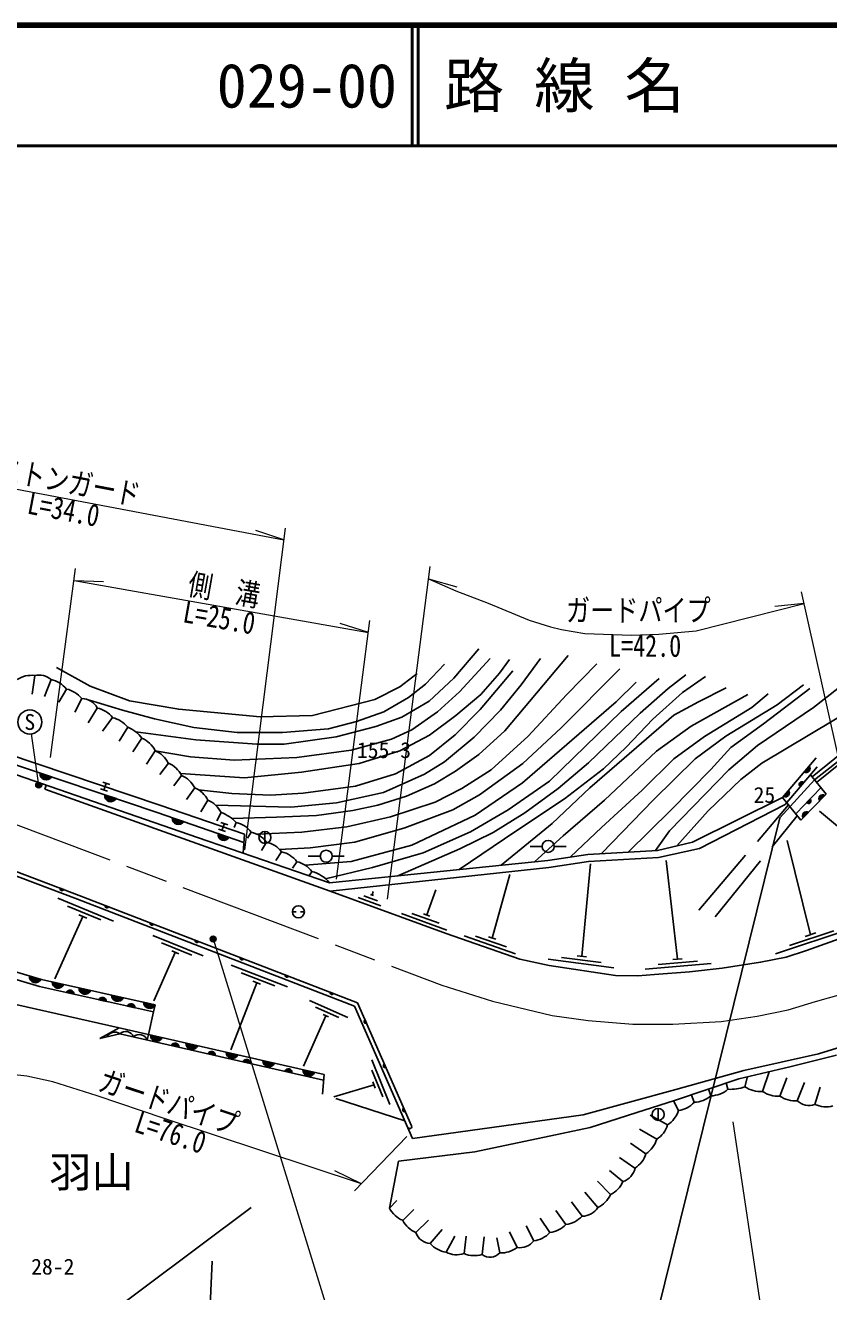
# Model space of a CAD drawing. Units: millimetres at full size, sheet at 1:1000; details may follow other scales. Extents: x 40000 to 680000, y 20000 to 380000.
# Drawn here: x 145641 to 212310, y 274847 to 380000 of the extents above; entities that cross this region are included whole.
import ezdxf
from ezdxf.enums import TextEntityAlignment as Align

# ---------------------------------------------------------------- set-up
doc = ezdxf.new("R2010")
doc.units = ezdxf.units.MM
doc.header["$LTSCALE"] = 1000
doc.linetypes.add('CHAIN', pattern=[18.5, 12, -1.5, 3.5, -1.5])
doc.linetypes.add('DASHED', pattern=[7.5, 6, -1.5])
for name, color, linetype, lineweight in [('M-BGD', 7, 'Continuous', 25), ('M-BMK', 2, 'CHAIN', 13), ('M-BMK-OTRS', 5, 'Continuous', 25), ('M-BMK-ROW', 30, 'Continuous', 25), ('M-STR-HTXT', 7, 'Continuous', 13), ('M-STR-STRC', 7, 'Continuous', 25), ('M-TTL', 2, 'Continuous', 140), ('M-TTL-LINE', 7, 'Continuous', 50)]:
    doc.layers.add(name, color=color, linetype=linetype, lineweight=lineweight)
doc.layers.add('M-BMK-HTXT', color=7, linetype='Continuous')
doc.layers.add('M-TTL-TXT', color=7, linetype='Continuous')
doc.styles.add('ＭＳ ゴシック', font='')
doc.styles.get('ＭＳ ゴシック').set_extended_font_data('MS Gothic')

msp = doc.modelspace()

# ---------------------------------------------------------------- hatches: boundary and pattern name
at = {"layer": 'M-BGD'}
for points in [[(147804, 317595, -0.82183), (146865, 317912)], [(210295, 318006), (210699, 318484, -0.84072)], [(209966, 316804, -0.4608), (209917, 317109, -0.4608), (210226, 317110)], [(153172, 315785, -0.82183), (152233, 316102)], [(208585, 315985), (208989, 316463, -0.84072)], [(210758, 315755, -0.4608), (210788, 315448, -0.4608), (210479, 315466)], [(211562, 315603), (211997, 316053, 0.84072)], [(210632, 314641), (210197, 314191, -0.84072)], [(158776, 313880, -0.82183), (157839, 314202)], [(162569, 312573, -0.82183), (161632, 312896)], [(148542, 308346), (148823, 308239, -0.41421), (148629, 308152, -0.41421)], [(152278, 306916), (152558, 306808, -0.41421), (152364, 306722, -0.41421)], [(156010, 305476), (156290, 305368, -0.41421), (156096, 305282, -0.41421)], [(159742, 304036), (160022, 303929, -0.41421), (159828, 303843, -0.41421)], [(163474, 302597), (163753, 302489, -0.41421), (163560, 302403, -0.41421)], [(146928, 300773, -0.82183), (145978, 301055)], [(167206, 301157), (167485, 301049, -0.41421), (167292, 300963, -0.41421)], [(148831, 300348, -0.82183), (147864, 300562)], [(149674, 299547), (149063, 299682, -0.84072)], [(151062, 299855, -0.82183), (150095, 300069)], [(170938, 299718), (171217, 299610, -0.41421), (171023, 299524, -0.41421)], [(152358, 298954), (151747, 299089, -0.84072)], [(153763, 299257, -0.82183), (152796, 299471)], [(154120, 298564), (154731, 298429, 0.84072)], [(156425, 298668, -0.82183), (155458, 298882)], [(173837, 297407), (173957, 297132, -1)], [(156984, 295935, -0.82183), (156018, 296155)], [(158380, 295155), (157770, 295294, -0.84072)], [(159939, 295261, -0.82183), (158973, 295482)], [(161415, 294463), (160805, 294603, -0.84072)], [(163265, 294504, -0.82183), (162299, 294724)], [(164312, 293803), (163702, 293942, -0.84072)], [(166318, 293808, -0.82183), (165352, 294028)], [(175443, 293743), (175563, 293469, -1)], [(167782, 293013), (167171, 293152, -0.84072)], [(169646, 293050, -0.82183), (168680, 293270)], [(177049, 290080), (177170, 289805, -1)]]:
    msp.add_hatch(color=256, dxfattribs=at).paths.add_polyline_path(points)
at = {"layer": 'M-STR-HTXT'}
for points in [[(146901, 317101, -0.41421), (146946, 316750, -0.41421), (146596, 316704, -1)], [(161376, 304330, -0.41421), (161422, 303979, -0.41421), (161071, 303933, -1)]]:
    msp.add_hatch(color=256, dxfattribs=at).paths.add_polyline_path(points)

# ---------------------------------------------------------------- linework, layer by layer
at = {"layer": 'M-BGD'}
for p, q in [((222745, 327113), (210927, 317607)), ((146426, 326011), (146197, 324465)), ((223121, 326646), (211303, 317139)), ((147777, 325678), (147237, 324275)), ((149050, 324885), (148407, 323790)), ((150323, 324093), (149737, 322970)), ((151612, 323308), (150850, 322077)), ((152886, 322515), (152049, 321397)), ((154144, 321714), (153424, 320569)), ((155320, 320796), (154574, 319683)), ((156414, 319769), (155684, 318654)), ((157508, 318743), (156793, 317792)), ((211286, 319178), (208492, 315875)), ((147804, 317595), (146865, 317912)), ((158602, 317716), (157978, 316846)), ((211348, 318437), (208703, 315311)), ((210699, 318484), (210295, 318006)), ((210790, 317777), (212095, 316154)), ((147253, 316571), (147368, 316905)), ((170930, 308101), (147253, 316571)), ((151879, 316591), (152448, 316399)), ((152071, 317159), (152639, 316967)), ((152355, 317063), (152163, 316495)), ((159696, 316690), (159022, 315719)), ((211663, 316691), (209574, 314530)), ((209966, 316804), (210226, 317110)), ((153172, 315785), (152233, 316102)), ((160790, 315664), (160213, 314692)), ((208492, 315875), (210006, 313993)), ((208989, 316463), (208585, 315985)), ((212095, 316154), (210006, 313993)), ((210758, 315755), (210479, 315466)), ((211562, 315603), (211997, 316053)), ((161883, 314637), (161520, 313943)), ((210197, 314191), (210632, 314641)), ((217699, 309633), (211537, 314741)), ((158776, 313880), (157839, 314202)), ((161873, 313817), (162440, 313622)), ((162156, 313720), (161961, 313152)), ((163133, 313811), (162984, 313378)), ((162569, 312573), (161632, 312896)), ((161677, 313250), (162245, 313055)), ((163820, 312829), (163726, 311258)), ((164393, 312996), (164077, 312496)), ((165526, 313066), (165526, 312066)), ((210803, 304488), (208867, 312313)), ((165652, 312181), (165228, 311476)), ((166912, 311366), (166436, 310653)), ((188535, 311822), (187535, 311822)), ((189535, 311822), (190535, 311822)), ((168171, 310552), (167801, 310004)), ((170114, 311004), (169114, 311004)), ((171114, 311004), (172114, 311004)), ((191822, 302695), (192549, 310364)), ((199767, 302460), (198822, 310662)), ((169431, 309737), (169179, 309384)), ((184383, 304211), (185850, 309487)), ((148542, 308346), (148823, 308239)), ((178955, 306129), (179718, 308218)), ((152956, 305617), (148328, 307509)), ((173267, 307566), (175146, 306881)), ((173746, 307711), (174873, 307300)), ((174281, 307835), (174544, 307739)), ((174412, 307787), (174521, 308083)), ((150415, 306008), (148078, 300817)), ((151917, 305718), (149140, 306853)), ((150739, 305875), (150091, 306140)), ((152278, 306916), (152558, 306808)), ((167802, 306391), (168127, 306391)), ((168477, 306391), (168802, 306391)), ((176871, 306251), (180628, 304879)), ((177725, 306258), (179980, 305435)), ((178692, 306225), (179219, 306033)), ((156010, 305476), (156290, 305368)), ((207909, 302892), (214076, 304946)), ((160396, 302721), (156232, 304427)), ((159742, 304036), (160022, 303929)), ((182061, 304382), (186312, 302907)), ((183009, 304370), (185560, 303485)), ((184086, 304314), (184681, 304108)), ((209048, 303587), (212748, 304820)), ((210371, 304345), (211235, 304632)), ((158087, 303019), (156300, 298987)), ((159450, 302784), (156951, 303808)), ((158378, 302899), (157795, 303138)), ((167392, 300162), (162727, 301962)), ((163474, 302597), (163753, 302489)), ((189018, 302452), (194473, 301747)), ((190147, 302609), (193420, 302186)), ((191440, 302744), (192204, 302645)), ((197075, 301637), (202557, 302087)), ((198147, 302026), (201436, 302296)), ((199383, 302429), (200151, 302492)), ((146928, 300773), (145978, 301055)), ((166351, 300242), (163552, 301322)), ((167206, 301157), (167485, 301049)), ((148831, 300348), (147864, 300562)), ((151062, 299855), (150095, 300069)), ((164844, 300502), (162694, 294929)), ((165170, 300376), (164517, 300628)), ((170938, 299718), (171217, 299610)), ((153427, 296745), (144855, 298698)), ((149063, 299682), (149674, 299547)), ((151747, 299089), (152358, 298954)), ((153763, 299257), (152796, 299471)), ((156425, 298668), (155458, 298882)), ((156422, 298669), (156289, 298084)), ((172415, 297607), (169211, 299016)), ((154120, 298564), (154731, 298429)), ((170571, 297762), (168727, 293566)), ((171653, 297614), (169731, 298459)), ((170796, 297664), (170347, 297861)), ((173837, 297407), (173957, 297132)), ((155857, 296191), (155757, 295753)), ((156984, 295935), (156018, 296155)), ((159939, 295261), (158973, 295482)), ((157770, 295294), (158380, 295155)), ((160805, 294603), (161415, 294463)), ((163265, 294504), (162299, 294724)), ((163702, 293942), (164312, 293803)), ((166318, 293808), (165352, 294028)), ((175888, 290385), (174388, 294093)), ((175443, 293743), (175563, 293469)), ((167171, 293152), (167782, 293013)), ((169646, 293050), (168680, 293270)), ((170292, 291251), (170427, 292872)), ((175310, 291014), (174410, 293239)), ((205360, 291864), (205569, 292701)), ((206810, 291478), (207368, 293099)), ((208259, 291092), (208846, 292606)), ((174582, 292014), (171241, 291034)), ((174687, 291754), (174477, 292274)), ((202544, 291110), (202349, 291684)), ((203944, 291650), (203808, 292182)), ((209709, 290706), (210310, 292222)), ((211172, 290399), (211593, 291838)), ((199844, 289899), (199427, 290690)), ((201145, 290569), (200930, 291201)), ((177049, 290080), (177170, 289805)), ((198942, 288700), (197509, 289491)), ((198158, 290070), (198158, 289070)), ((198041, 287501), (196609, 288345)), ((197139, 286302), (195870, 287186)), ((196237, 285104), (194957, 285996)), ((194199, 282906), (193120, 284031)), ((195240, 283986), (194131, 284920)), ((193158, 281827), (192068, 283102)), ((175863, 281791), (176464, 282418)), ((191845, 281114), (190960, 282301)), ((176963, 280770), (177883, 281682)), ((178062, 279750), (179106, 280788)), ((189172, 279753), (188357, 280948)), ((190508, 280433), (189679, 281600)), ((179249, 278850), (180226, 280023)), ((186447, 278516), (185828, 279818)), ((187835, 279072), (187218, 280324)), ((180558, 278118), (181276, 279463)), ((182046, 278009), (182226, 279456)), ((183544, 277937), (183731, 279405)), ((185016, 278066), (184762, 279312))]:
    msp.add_line(p, q, dxfattribs=at)
at = {"layer": 'M-BGD', "linetype": 'DASHED'}
for p, q in [((201529, 306527), (208980, 315268)), ((202886, 305969), (209703, 314370)), ((156289, 298084), (155857, 296191)), ((177122, 289044), (170292, 291251))]:
    msp.add_line(p, q, dxfattribs=at)
at = {"layer": 'M-BGD'}
for points in [[(154803, 321346), (159793, 320656), (164845, 320310), (167119, 320310), (171427, 320929), (174742, 321765), (176873, 322563), (179162, 323876), (181201, 325783), (183265, 328230)], [(184222, 327414), (181668, 324655), (179836, 323002), (177707, 321502), (176024, 320739), (172674, 319820), (168159, 319210), (162958, 318975), (159352, 319265), (156414, 319769)], [(158518, 317868), (163837, 317511), (168558, 317978), (173356, 318718), (176730, 319769), (179175, 321048), (181374, 322677), (183441, 324437), (185003, 326198), (185813, 327329)], [(161428, 315248), (167665, 315082), (171457, 315434), (175376, 316304), (178759, 317814), (180419, 318853), (182901, 320879), (185078, 323121), (186801, 325226), (188394, 327410)], [(190690, 327660), (185428, 321413), (183287, 319455), (181350, 318074), (179590, 317027), (177284, 315990), (174885, 315258), (172818, 314795), (169800, 314397), (166472, 314247), (162798, 314125)], [(148229, 326670), (151031, 325126), (154292, 323912), (158366, 323208), (165137, 322579), (169462, 322684), (174637, 324006), (176729, 325064), (178168, 326171)], [(180416, 326949), (178860, 325298), (177451, 324186), (175405, 323004), (173111, 322182), (170809, 321585), (166982, 321266), (163228, 321266), (159635, 321702), (156351, 322416), (153695, 323127), (150965, 323950)], [(186086, 326404), (183398, 323198), (181323, 321089), (179180, 319377), (176347, 317842), (173048, 316833), (168708, 316245), (165988, 316088), (162790, 316204), (160011, 316524)], [(164857, 312834), (168575, 312991), (172316, 313432), (175946, 314270), (179648, 315497), (181871, 316627), (184304, 318189), (187363, 320972), (190545, 324397), (193070, 326984)], [(194967, 326556), (190110, 321656), (186936, 318692), (183343, 316114), (181118, 314860), (177134, 313353), (172973, 312173), (169291, 311707), (166743, 311565)], [(176558, 309385), (181703, 311629), (184477, 312974), (187098, 314595), (189847, 316639), (192385, 318747), (196655, 322887), (198982, 324938), (200467, 326064)], [(199702, 311859), (202321, 314779), (205023, 317364), (206762, 318723), (216722, 324690), (219390, 326736)], [(168873, 310256), (172688, 310574), (177710, 311927), (182967, 314422), (186891, 317101), (194672, 323827), (196337, 325449)], [(198256, 325750), (195083, 323026), (189140, 317228), (185710, 314862), (182593, 313042), (178663, 311297), (174465, 310079), (170559, 309131)], [(202095, 325931), (200180, 324600), (197730, 322396), (195494, 320049), (193612, 318268), (190381, 315771), (186336, 313099), (181653, 309908)], [(185138, 310266), (189354, 313730), (192485, 316671), (196356, 320045), (199471, 322710), (201510, 323830), (203810, 324984)], [(210215, 325234), (208035, 323581), (203785, 320987), (201239, 319093), (197780, 315684), (193470, 311224)], [(195665, 311350), (199204, 314828), (202527, 318210), (204181, 320037), (206911, 322008), (210740, 324944)], [(214194, 325810), (211050, 323350), (206396, 320213), (204033, 318181), (199087, 313111), (197936, 311481)], [(205596, 324428), (200904, 321793), (198012, 319716), (193693, 315652), (190287, 312691), (187883, 310548)], [(190889, 310944), (193468, 313396), (196838, 316493), (199462, 319081), (202017, 320947), (205930, 323368), (207283, 324482)], [(129301, 322912), (133592, 322502), (141112, 319852), (156587, 314634), (163779, 312156)], [(129335, 323317), (133869, 322980), (156797, 315249), (163820, 312829)], [(129234, 322102), (133363, 321747), (159923, 312564), (170877, 308801)], [(170877, 308801), (189004, 310663), (192317, 311157), (198095, 311490), (201022, 312162), (208492, 315875)], [(170930, 308101), (189079, 310068), (192379, 310560), (198179, 310894), (201597, 311645), (208703, 315311)], [(177696, 288605), (173207, 298842), (150107, 307753), (143038, 310429), (140814, 311313), (139024, 311895), (136802, 312433), (134178, 312901), (131748, 312952), (129903, 312899), (128727, 312783), (126908, 312182), (125022, 311503), (123321, 310809), (121846, 309703), (119451, 307510), (117469, 304728), (116527, 303008), (115263, 300227)], [(177772, 287560), (191931, 289544), (199639, 291645), (205259, 293216), (211471, 294595), (213356, 295173), (219262, 297678), (223335, 299724), (228843, 302609), (236155, 306471), (238731, 307666), (241391, 308827), (244444, 309957), (246503, 310640), (250489, 311634), (252688, 311817), (255376, 311780), (259815, 311589), (263025, 311501), (266118, 311021), (268941, 310404), (270110, 310078)], [(142912, 310103), (149982, 307426), (172945, 298568), (177772, 287560)], [(170930, 308101), (180566, 304583), (186680, 302462), (189127, 301942), (194622, 301109), (196469, 301066), (197842, 301179), (200751, 301418), (203471, 301700), (206666, 302203), (208784, 302619), (210484, 303163), (216207, 305230)], [(138898, 303998), (140225, 302764), (146976, 300759), (156422, 298669)], [(138420, 303623), (139919, 302229), (146826, 300177), (156289, 298084)], [(170427, 292872), (153427, 296745), (151820, 295862)], [(170389, 292419), (153494, 296268), (151820, 295862)], [(175863, 281791), (176623, 285674), (182934, 286470), (190157, 287990), (192505, 288491), (196384, 289712), (199513, 290718), (204842, 292534), (209076, 293505), (212950, 294480)]]:
    msp.add_lwpolyline(points, dxfattribs=at)
for centre in [(165526, 312566), (189035, 311822), (170614, 311004), (168302, 306391), (198158, 289570)]:
    msp.add_circle(centre, 500, dxfattribs=at)
for centre, radius, start, end in [((146146, 323852), 2176, 82.61846, 122.93464), ((146761, 324463), 1584, 50.10597, 102.22411), ((147334, 323547), 2176, 37.9373, 78.25348), ((148607, 322755), 2176, 37.9373, 78.25348), ((150344, 322675), 1417, 26.4962, 90.83092), ((151169, 321177), 2176, 37.9373, 78.25348), ((152427, 320376), 2176, 37.9373, 78.25348), ((153283, 319400), 2469, 34.42916, 69.61647), ((154469, 318793), 2176, 26.66453, 66.9807), ((155563, 317766), 2176, 26.66453, 66.9807), ((156657, 316740), 2176, 26.66453, 66.9807), ((147366, 317846), 505, 172.53769, 330.19588), ((157751, 315713), 2176, 26.66453, 66.9807), ((210455, 318280), 318, 239.65853, 39.87627), ((158845, 314687), 2176, 26.66453, 66.9807), ((210072, 316978), 203, 40.80571, 238.72909), ((152734, 316036), 505, 172.53769, 330.19588), ((159938, 313661), 2176, 26.66453, 66.9807), ((208745, 316259), 318, 239.65853, 39.87627), ((210641, 315589), 203, 217.00364, 54.92702), ((211819, 315790), 318, 55.85646, 216.0742), ((160834, 311692), 3127, 42.65728, 70.38603), ((210454, 314378), 318, 55.85646, 216.0742), ((158340, 314133), 505, 172.15873, 329.81692), ((162653, 311688), 2176, 36.94191, 77.25809), ((162132, 312827), 505, 172.15873, 329.81692), ((163913, 310873), 2176, 36.94191, 77.25809), ((165172, 310058), 2176, 36.94191, 77.25809), ((166432, 309244), 2176, 36.94191, 77.25809), ((167691, 308429), 2176, 36.94191, 77.25809), ((168704, 307028), 2805, 39.21704, 74.98296), ((148682, 308292), 150, 159.26366, 339.26366), ((152418, 306862), 150, 158.90598, 338.90598), ((156150, 305422), 150, 158.90598, 338.90598), ((159882, 303983), 150, 158.90598, 338.90598), ((163614, 302543), 150, 158.90598, 338.90598), ((146481, 301008), 505, 174.62944, 332.28763), ((167346, 301103), 150, 158.90598, 338.90598), ((148369, 300551), 505, 178.69819, 336.35638), ((149357, 299562), 318, 357.41842, 157.63615), ((150600, 300057), 505, 178.69819, 336.35638), ((171077, 299664), 150, 158.90598, 338.90598), ((152041, 298968), 318, 357.41842, 157.63615), ((153301, 299460), 505, 178.69819, 336.35638), ((154413, 298443), 318, 357.41842, 157.63615), ((155963, 298871), 505, 178.69819, 336.35638), ((173897, 297269), 150, 113.67828, 293.67828), ((153068, 295624), 773, 56.5008, 150.81645), ((153971, 295750), 705, 21.73488, 132.59252), ((155103, 295492), 705, 21.73488, 132.59252), ((156523, 296140), 505, 178.3346, 335.99279), ((158063, 295171), 318, 357.05483, 157.27256), ((159478, 295467), 505, 178.3346, 335.99279), ((161098, 294480), 318, 357.05483, 157.27256), ((162804, 294709), 505, 178.3346, 335.99279), ((163995, 293820), 318, 357.05483, 157.27256), ((165856, 294013), 505, 178.3346, 335.99279), ((175503, 293606), 150, 113.67828, 293.67828), ((167464, 293029), 318, 357.05483, 157.27256), ((169184, 293255), 505, 178.3346, 335.99279), ((202507, 293286), 2176, 270.97623, 311.2924), ((204143, 295128), 3483, 266.7197, 290.4601), ((206611, 293646), 2176, 234.92912, 275.2453), ((208060, 293260), 2176, 234.92912, 275.2453), ((199591, 291989), 2106, 276.89353, 317.57135), ((201108, 292745), 2176, 270.97623, 311.2924), ((209510, 292874), 2176, 234.92912, 275.2453), ((210673, 291661), 1357, 224.70955, 291.55624), ((212091, 292372), 2176, 245.02044, 285.33661), ((177110, 289943), 150, 113.67828, 293.67828), ((197760, 290527), 2176, 302.89539, 343.21156), ((177559, 288545), 150, 203.67828, 23.67828), ((196859, 289329), 2176, 302.89539, 343.21156), ((195957, 288130), 2176, 302.89539, 343.21156), ((195055, 286931), 2176, 302.89539, 343.21156), ((194743, 285434), 1531, 288.96573, 347.54094), ((193249, 284864), 2176, 295.8889, 336.20507), ((192208, 283785), 2176, 295.8889, 336.20507), ((191834, 282700), 1586, 270.38808, 326.58275), ((177803, 282778), 2176, 206.96375, 247.27993), ((178902, 281757), 2176, 206.96375, 247.27993), ((190250, 282594), 2176, 276.82566, 317.14184), ((179293, 280141), 1292, 197.61143, 268.03803), ((187576, 281233), 2176, 276.82566, 317.14184), ((188913, 281914), 2176, 276.82566, 317.14184), ((180900, 280267), 2176, 220.65097, 260.96715), ((186659, 279997), 1496, 261.84765, 321.81683), ((181430, 279808), 1902, 242.7167, 288.88993), ((182893, 280014), 2176, 247.10071, 287.41689), ((184212, 278785), 1079, 231.76521, 318.22853), ((185118, 280240), 2176, 267.31889, 307.63507)]:
    msp.add_arc(centre, radius, start, end, dxfattribs=at)
at = {"layer": 'M-BMK'}
msp.add_lwpolyline([(141418, 314948), (180203, 300291), (184410, 298972), (189363, 297776), (192351, 297355), (196063, 297072), (199371, 297047), (203381, 297291), (206365, 297715), (208939, 298258), (211206, 298944), (215077, 300049)], dxfattribs=at)
at = {"layer": 'M-BMK-OTRS'}
msp.add_line((159235, 236268), (161146, 277391), dxfattribs=at)
at = {"layer": 'M-BMK-ROW'}
for points in [[(229433, 333874), (221462, 325555), (216113, 321264), (211136, 317348), (208261, 314188), (196810, 267849)], [(102980, 234711), (114943, 245037), (137407, 261670), (164382, 281846)]]:
    msp.add_lwpolyline(points, dxfattribs=at)
at = {"layer": 'M-STR-HTXT'}
for p, q in [((130891, 344162), (167097, 337265)), ((163861, 311544), (167222, 338259)), ((167097, 337265), (164773, 338056)), ((147722, 319208), (149816, 334887)), ((175699, 307432), (179230, 335063)), ((149684, 333895), (174115, 329580)), ((149684, 333895), (152137, 333809)), ((179098, 334031), (181464, 333378)), ((216001, 306220), (210068, 332973)), ((210284, 331996), (207844, 331732)), ((171472, 309093), (174243, 330573)), ((174115, 329580), (171780, 330339)), ((146748, 316903), (146153, 321159)), ((161224, 304132), (171379, 271182)), ((207751, 266601), (204375, 288959)), ((172967, 283212), (177295, 287730)), ((173527, 283796), (171327, 284886))]:
    msp.add_line(p, q, dxfattribs=at)
for points in [[(179098, 334031), (181361, 333050), (184041, 332015), (187457, 330611), (189222, 330060), (190149, 329824), (192084, 329511), (195944, 329359), (198217, 329431), (201311, 329730), (210284, 331996)], [(173527, 283796), (157172, 289226), (151600, 291118), (147936, 292275), (145765, 292733), (143190, 293027), (141251, 293120), (139815, 293059), (139041, 292937)]]:
    msp.add_lwpolyline(points, dxfattribs=at)
for centre in [(146748, 316903), (161224, 304132)]:
    msp.add_circle(centre, 250, dxfattribs=at)
at = {"layer": 'M-STR-STRC'}
msp.add_circle((146015, 322150), 1000, dxfattribs=at)
at = {"layer": 'M-TTL'}
msp.add_line((680000, 380000), (40000, 380000), dxfattribs=at)
at = {"layer": 'M-TTL-LINE'}
for p, q in [((177750, 380000), (177750, 370000)), ((178250, 380000), (178250, 370000)), ((40000, 370000), (680000, 370000))]:
    msp.add_line(p, q, dxfattribs=at)

# ---------------------------------------------------------------- texts
at = {"layer": 'M-BMK-HTXT', "style": 'ＭＳ ゴシック'}
for s, height, p in [('155-3', 1320, (175405, 319814)), ('25', 1320, (206976, 316094)), ('羽山', 2566, (151131, 284782)), ('28-2', 1320, (147919, 276927))]:
    msp.add_text(s, height=height, dxfattribs=at).set_placement(p, align=Align.MIDDLE_CENTER)
at = {"layer": 'M-STR-HTXT', "style": 'ＭＳ ゴシック', "width": 0.8}
for s, rotation, p in [('ストンガード', 349.215, (148984, 340663)), ('側\u3000溝', 349.982, (161891, 331687)), ('ガードパイプ', 341.633, (157095, 289198))]:
    msp.add_text(s, height=1833, rotation=rotation, dxfattribs=at).set_placement(p, align=Align.BOTTOM_CENTER)
for s, rotation, p in [('L=34.0', 349.215, (148994, 340713)), ('L=25.0', 349.982, (161899, 331738)), ('L=76.0', 341.633, (157992, 288954))]:
    msp.add_text(s, height=1833, rotation=rotation, dxfattribs=at).set_placement(p, align=Align.TOP_CENTER)
msp.add_text('ガードパイプ', height=1833, dxfattribs=at).set_placement((196516, 329965), align=Align.BOTTOM_CENTER)
msp.add_text('L=42.0', height=1833, dxfattribs=at).set_placement((197080, 329395), align=Align.TOP_CENTER)
at = {"layer": 'M-STR-STRC', "style": 'ＭＳ ゴシック'}
msp.add_text('S', height=1320, dxfattribs=at).set_placement((146015, 322150), align=Align.MIDDLE_CENTER)
at = {"layer": 'M-TTL-TXT', "style": 'ＭＳ ゴシック'}
for s, p in [('029-00', (161521, 375000)), ('路 線 名', (180380, 375000))]:
    msp.add_text(s, height=3666, dxfattribs=at).set_placement(p, align=Align.MIDDLE_LEFT)

doc.saveas('drawing.dxf')
